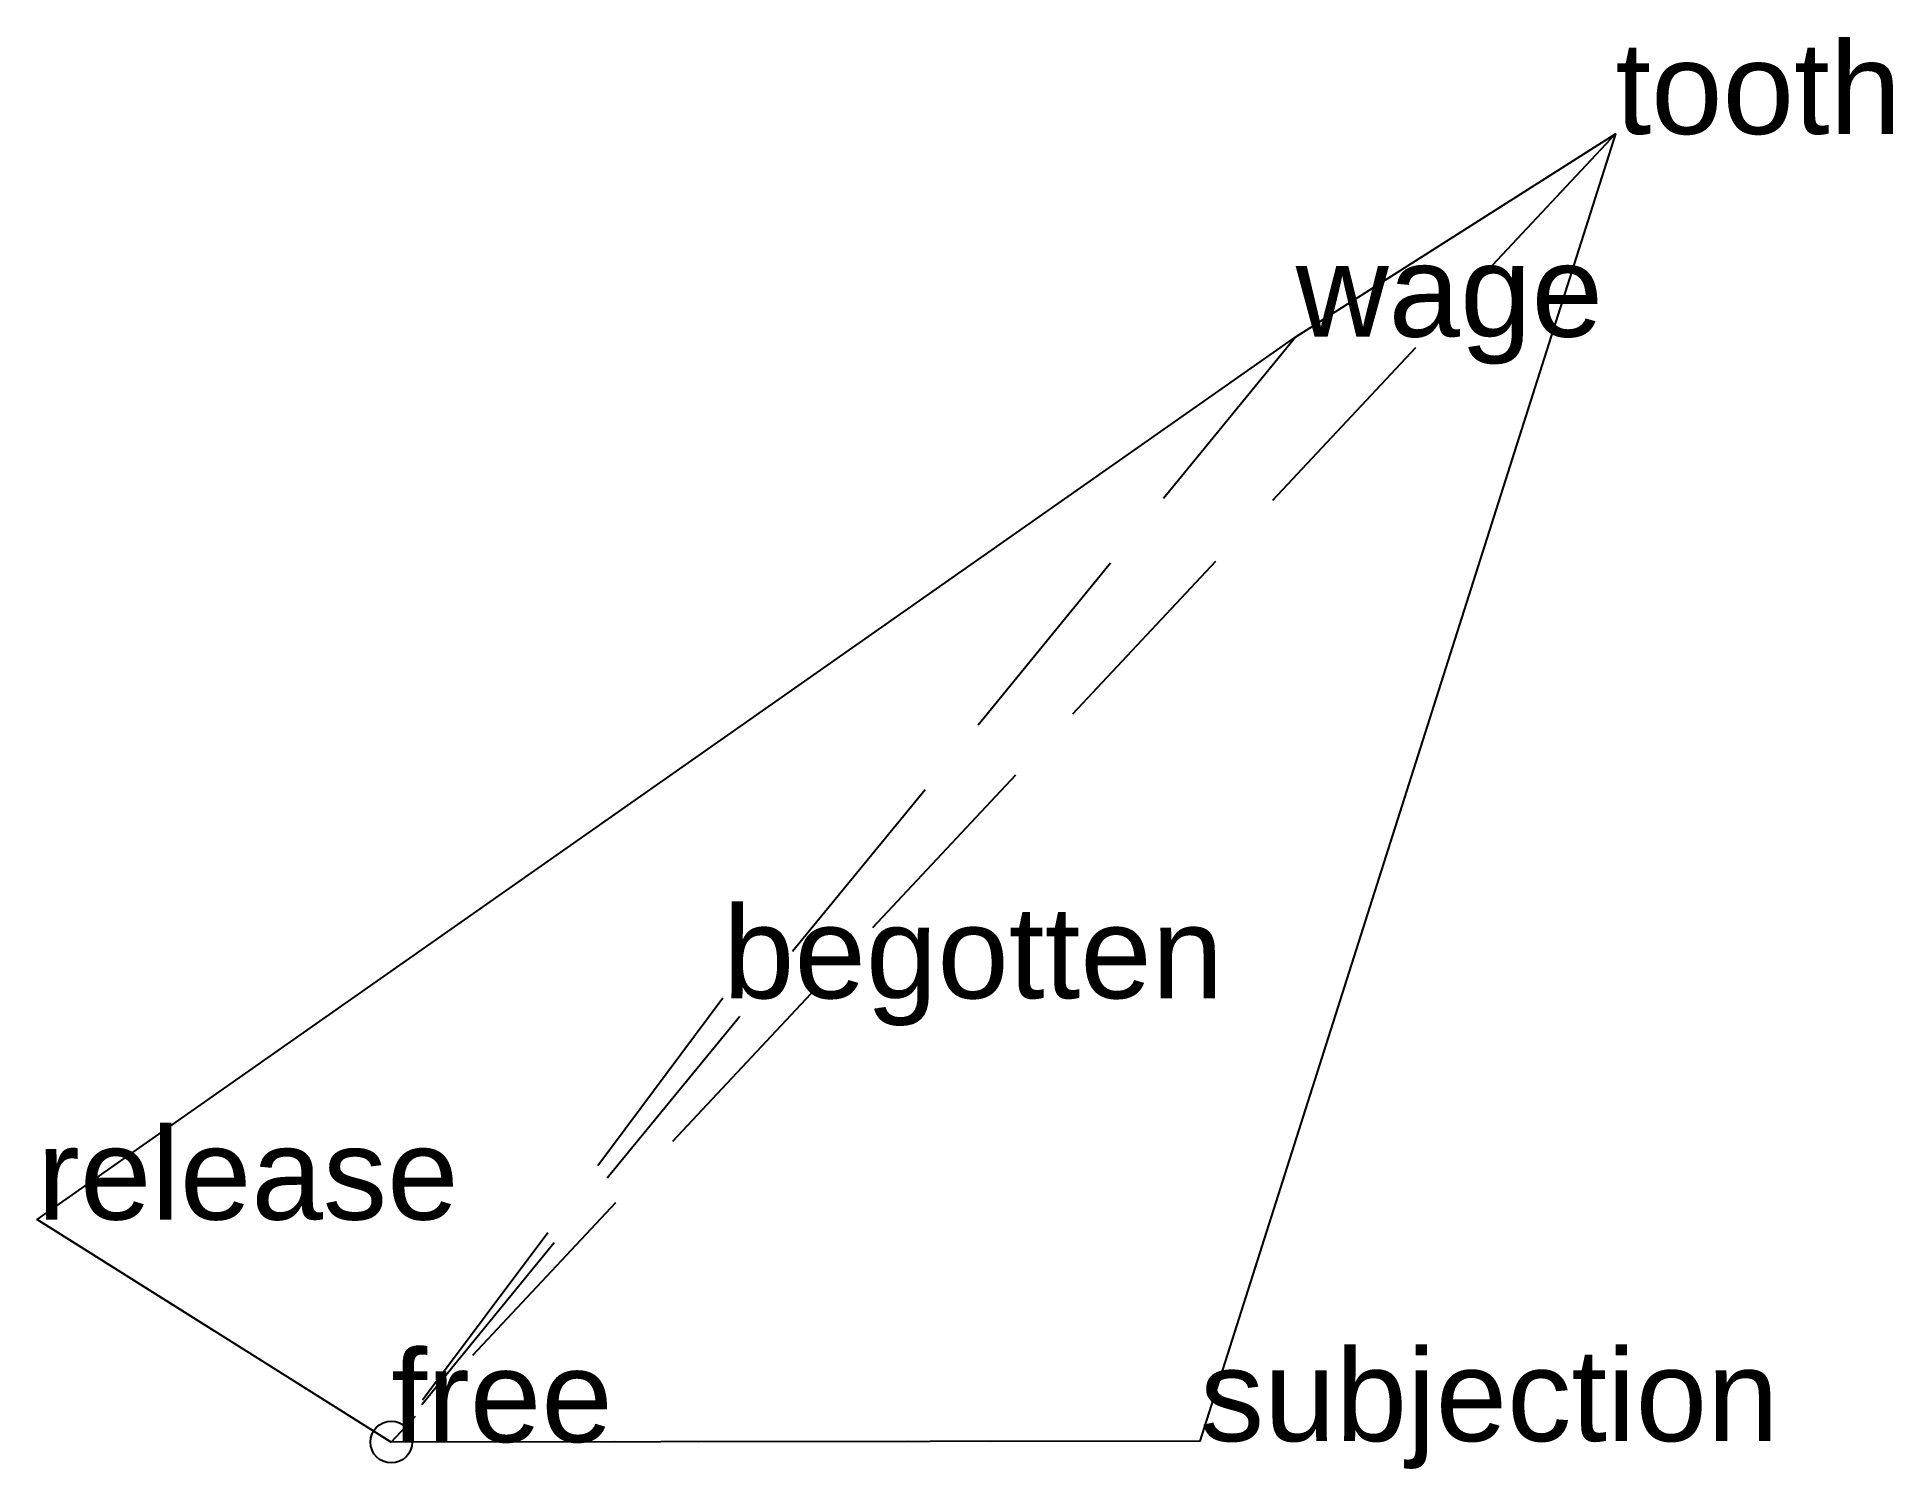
# Model space of a CAD drawing. Extents: x -0.42 to 1.8, y -0.03 to 1.68.
import ezdxf

# ---------------------------------------------------------------- set-up
doc = ezdxf.new("R2010")
doc.units = 0
doc.linetypes.add('DASHED2', pattern=[0.3, 0.25, -0.05])
doc.layers.add('TEXT', color=1, linetype='CONTINUOUS')
doc.styles.get("Standard").update_dxf_attribs({"font": 'arial.ttf'})

msp = doc.modelspace()

# ---------------------------------------------------------------- linework, layer by layer
at = {"linetype": 'DASHED2'}
for p in [(1.4635, 1.5641), (1.0814, 1.3217), (0.3965, 0.5306), (-0.4235, 0.266), (0.9667, 0.0011), (0, 0)]:
    msp.add_line(p, (0, 0), dxfattribs=at)
msp.add_circle((0, 0), 0.025)
at = {"layer": 'OUTLINE', "linetype": 'CONTINUOUS'}
msp.add_polyline3d([(0, 0, 0), (-0.4235, 0.266, 0), (1.0814, 1.3217, 0), (1.4635, 1.5641, 0), (0.9667, 0.0011, 0), (0, 0, 0)], close=True, dxfattribs=at)

# ---------------------------------------------------------------- texts
at = {"layer": 'TEXT'}
for s, p in [('tooth', (1.4635, 1.5641)), ('wage', (1.0814, 1.3217)), ('begotten', (0.3965, 0.5306)), ('release', (-0.4235, 0.266)), ('free', (0, 0)), ('subjection', (0.9667, 0.0011))]:
    msp.add_text(s, height=0.11, dxfattribs=at).set_placement(p)

doc.saveas('drawing.dxf')
